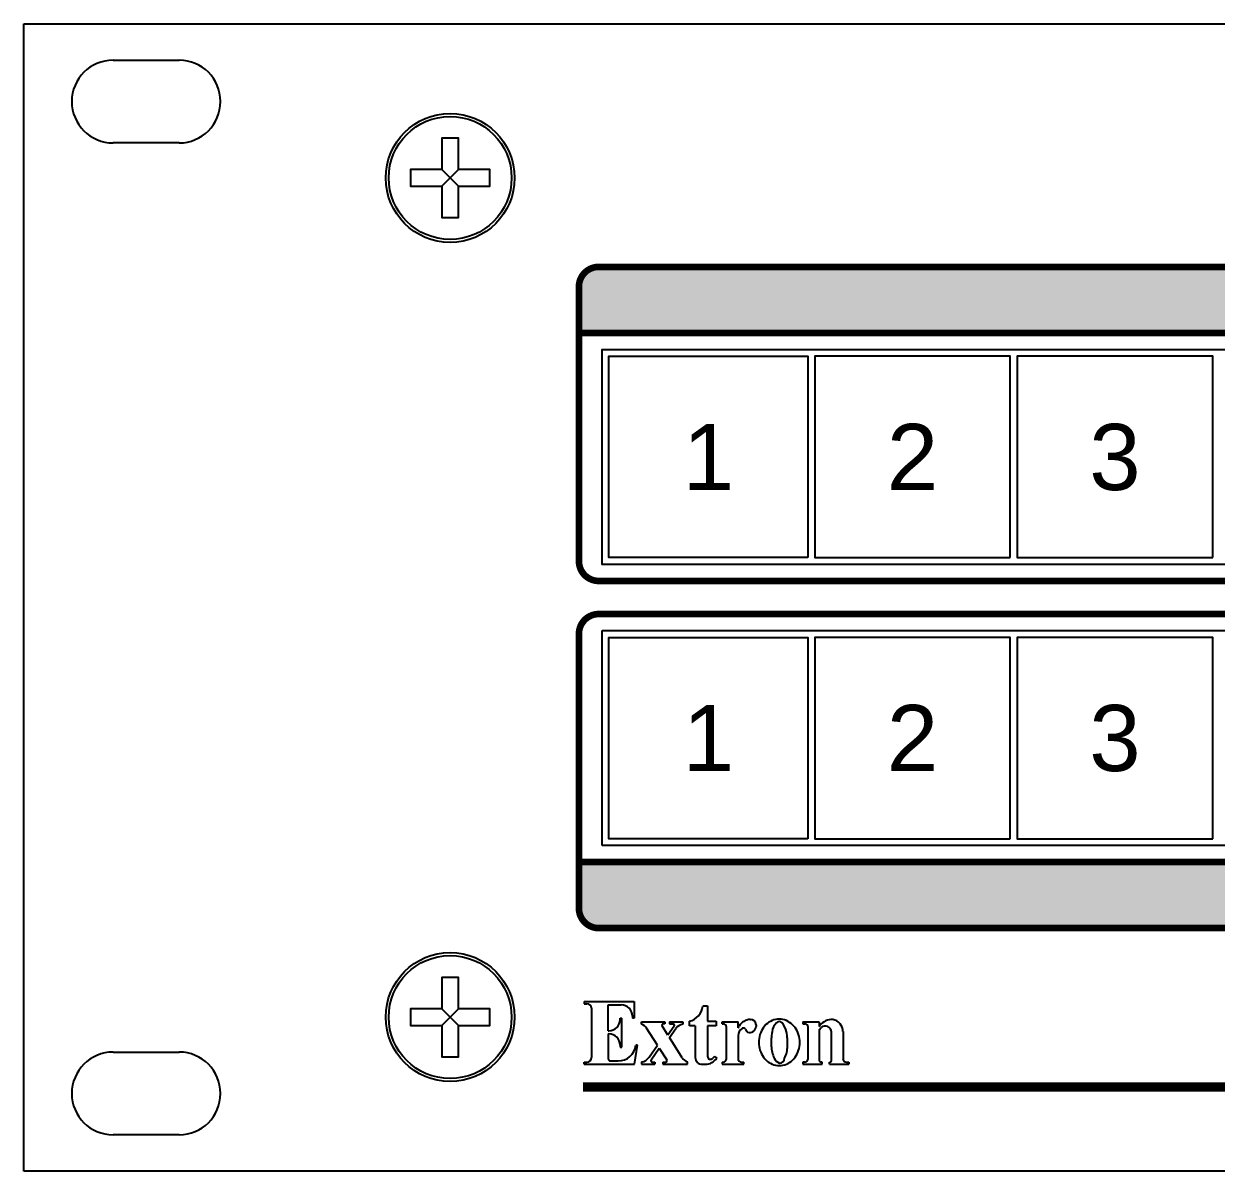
# Model space of a CAD drawing. Header units: inches. Extents: x 0.5 to 19.5, y 0.5 to 8.
# Drawn here: x 0.5 to 4.108, y 4.53 to 8 of the extents above; entities that cross this region are included whole.
import ezdxf
from ezdxf.enums import TextEntityAlignment as Align

# ---------------------------------------------------------------- set-up
doc = ezdxf.new("R2010")
doc.units = ezdxf.units.IN
doc.header["$MEASUREMENT"] = 0
doc.styles.add('CAD_SALES', font='ARIAL.TTF')

# ---------------------------------------------------------------- blocks, each defined once
blk = doc.blocks.new('EXTRON')
for p, q in [((0.0039, 0.2585), (0.1552, 0.2585)), ((0.0039, 0.2585), (0.0039, 0.2517)), ((0.1552, 0.2585), (0.1552, 0.2076)), ((0.0039, 0.2517), (0.0121, 0.2517)), ((0.0256, 0.2381), (0.0256, 0.0889)), ((0.0765, 0.1699), (0.0765, 0.2483)), ((0.0765, 0.2483), (0.1158, 0.2483)), ((0.3626, 0.2449), (0.3769, 0.2449)), ((0.3769, 0.2449), (0.3769, 0.1988)), ((0.1124, 0.2078), (0.1179, 0.2078)), ((0.1124, 0.2038), (0.1124, 0.2078)), ((0.1179, 0.1203), (0.1179, 0.2078)), ((0.1497, 0.2144), (0.1497, 0.2076)), ((0.1552, 0.2076), (0.1497, 0.2076)), ((0.1768, 0.1974), (0.2481, 0.1974)), ((0.1768, 0.1896), (0.1768, 0.1974)), ((0.2566, 0.1571), (0.2393, 0.1844)), ((0.2481, 0.1906), (0.2428, 0.1906)), ((0.2481, 0.1974), (0.2481, 0.1906)), ((0.2759, 0.1842), (0.2566, 0.1571)), ((0.2616, 0.1974), (0.3023, 0.1974)), ((0.2616, 0.1974), (0.2616, 0.1906)), ((0.2616, 0.1906), (0.2726, 0.1906)), ((0.3023, 0.1974), (0.3023, 0.1901)), ((0.322, 0.1852), (0.322, 0.1986)), ((0.3396, 0.1852), (0.322, 0.1852)), ((0.3396, 0.1852), (0.3396, 0.0889)), ((0.3769, 0.1988), (0.4034, 0.1988)), ((0.3769, 0.1852), (0.3769, 0.0924)), ((0.4034, 0.1852), (0.3769, 0.1852)), ((0.4034, 0.1988), (0.4034, 0.1852)), ((0.4208, 0.1906), (0.4208, 0.1974)), ((0.4208, 0.1974), (0.4343, 0.1974)), ((0.4208, 0.1906), (0.4242, 0.1906)), ((0.4343, 0.1974), (0.4692, 0.1974)), ((0.4343, 0.0855), (0.4343, 0.1805)), ((0.4692, 0.1787), (0.4692, 0.1974)), ((0.4692, 0.1787), (0.4725, 0.1843)), ((0.5063, 0.2042), (0.5065, 0.2042)), ((0.5236, 0.1882), (0.5238, 0.1827)), ((0.6653, 0.1974), (0.7145, 0.1974)), ((0.6653, 0.1974), (0.6653, 0.1906)), ((0.6653, 0.1906), (0.6714, 0.1906)), ((0.6816, 0.0855), (0.6816, 0.1805)), ((0.7145, 0.1974), (0.7145, 0.1829)), ((0.7145, 0.1829), (0.7167, 0.1863)), ((0.0765, 0.1699), (0.0785, 0.1699)), ((0.0765, 0.1603), (0.0765, 0.0855)), ((0.0765, 0.1603), (0.0785, 0.1603)), ((0.225, 0.1265), (0.1925, 0.178)), ((0.2613, 0.1495), (0.2811, 0.1767)), ((0.3002, 0.088), (0.2613, 0.1495)), ((0.4692, 0.1556), (0.4692, 0.0855)), ((0.7145, 0.1727), (0.7207, 0.1795)), ((0.7145, 0.1727), (0.7145, 0.0821)), ((0.7523, 0.0807), (0.7523, 0.1659)), ((0.7868, 0.1676), (0.7868, 0.0855)), ((0.1124, 0.1264), (0.1124, 0.1203)), ((0.1124, 0.1203), (0.1179, 0.1203)), ((0.1556, 0.0685), (0.1654, 0.1262)), ((0.1654, 0.1262), (0.1599, 0.1262)), ((0.1998, 0.09), (0.225, 0.1265)), ((0.2063, 0.0817), (0.2308, 0.1173)), ((0.2308, 0.1173), (0.2534, 0.0816)), ((0.0039, 0.0753), (0.0121, 0.0753)), ((0.0039, 0.0685), (0.0039, 0.0753)), ((0.0832, 0.0787), (0.106, 0.0787)), ((0.1768, 0.0757), (0.1768, 0.0685)), ((0.2096, 0.0753), (0.2175, 0.0753)), ((0.2175, 0.0753), (0.2175, 0.0685)), ((0.2413, 0.0753), (0.25, 0.0753)), ((0.2413, 0.0753), (0.2413, 0.0685)), ((0.3159, 0.0685), (0.3159, 0.0763)), ((0.398, 0.0923), (0.3921, 0.0863)), ((0.398, 0.0923), (0.4048, 0.0875)), ((0.4208, 0.0753), (0.4242, 0.0753)), ((0.4208, 0.0753), (0.4208, 0.0685)), ((0.4793, 0.0753), (0.4868, 0.0753)), ((0.4868, 0.0685), (0.4868, 0.0753)), ((0.6714, 0.0753), (0.6653, 0.0753)), ((0.6653, 0.0753), (0.6653, 0.0685)), ((0.724, 0.0753), (0.7212, 0.0753)), ((0.724, 0.0685), (0.724, 0.0753)), ((0.7455, 0.0685), (0.7455, 0.0753)), ((0.7455, 0.0753), (0.7469, 0.0753)), ((0.7969, 0.0753), (0.8044, 0.0753)), ((0.8044, 0.0753), (0.8044, 0.0685)), ((0.0039, 0.0685), (0.1556, 0.0685)), ((0.1768, 0.0685), (0.2175, 0.0685)), ((0.2413, 0.0685), (0.3159, 0.0685)), ((0.3602, 0.0685), (0.3703, 0.0685)), ((0.4208, 0.0685), (0.4692, 0.0685)), ((0.4692, 0.0685), (0.4868, 0.0685)), ((0.6653, 0.0685), (0.724, 0.0685)), ((0.7455, 0.0685), (0.8044, 0.0685))]:
    blk.add_line(p, q)
for points in [[(0.594, 0.0647, 0.197602), (0.6339, 0.0811, 0.171473), (0.6552, 0.1227, 0.156051), (0.6478, 0.17, 0.171473), (0.6153, 0.2009, 0.197602), (0.5727, 0.2009, 0.186415), (0.5402, 0.17, 0.160135), (0.5328, 0.1227, 0.160135), (0.5541, 0.0811, 0.186415), (0.594, 0.0647, 0.197602)], [(0.5943, 0.0721, 0.390611), (0.6102, 0.0868, 0.108255), (0.6188, 0.1241, 0.069616), (0.6158, 0.1666, 0.108255), (0.6028, 0.1942, 0.390611), (0.5858, 0.1942, 0.195556), (0.5727, 0.1666, 0.077461), (0.5698, 0.1241, 0.077461), (0.5783, 0.0868, 0.195556), (0.5943, 0.0721, 0.390611)]]:
    blk.add_lwpolyline(points, format="xyb", close=True)
for centre, radius, start, end in [((0.0121, 0.2381), 0.0136, 0.0051, 89.9944), ((0.1158, 0.2144), 0.0339, 0.0012, 89.9995), ((0.3087, 0.2512), 0.0543, 284.1762, 353.2875), ((0.0785, 0.2038), 0.0339, 269.9976, 0.0018), ((0.1696, 0.1635), 0.0271, 32.2696, 74.4409), ((0.2428, 0.1866), 0.00407, 90.0023, 212.2761), ((0.2726, 0.1866), 0.00407, 324.4637, 89.9994), ((0.3085, 0.1567), 0.0339, 100.5443, 143.9226), ((0.4242, 0.1805), 0.0102, 0.007, 89.9944), ((0.5084, 0.162), 0.0423, 93.5303, 148.0533), ((0.5046, 0.1843), 0.0193, 250.1612, 355.2609), ((0.5059, 0.1864), 0.0178, 5.9029, 89.6277), ((0.6714, 0.1805), 0.0102, 0.007, 89.9944), ((0.7544, 0.1554), 0.0488, 88.2002, 140.6756), ((0.7332, 0.1651), 0.0191, 2.3934, 131.1376), ((0.7491, 0.1672), 0.0376, 0.6095, 79.6262), ((0.0785, 0.1264), 0.0339, 0.0012, 89.9995), ((0.495, 0.155), 0.0258, 120.284, 178.7168), ((0.4855, 0.171), 0.00726, 33.7501, 118.654), ((0.5128, 0.1839), 0.023, 202.6207, 230.3191), ((0.106, 0.133), 0.0543, 270.0004, 352.8187), ((0.0121, 0.0889), 0.0136, 269.9989, 359.9979), ((0.0832, 0.0855), 0.00678, 180.0042, 269.9947), ((0.1719, 0.1092), 0.0339, 278.4312, 325.3758), ((0.2096, 0.0794), 0.00407, 145.3688, 270.0092), ((0.25, 0.0794), 0.00407, 269.998, 32.2726), ((0.3232, 0.1025), 0.0271, 212.276, 254.4394), ((0.36, 0.0889), 0.0203, 180.0003, 270.5389), ((0.3703, 0.1092), 0.0407, 269.9982, 327.7715), ((0.3858, 0.0924), 0.00882, 180.0013, 315.9374), ((0.4242, 0.0855), 0.0102, 269.9959, 0.0027), ((0.4793, 0.0855), 0.0102, 179.9985, 270.0029), ((0.6714, 0.0855), 0.0102, 269.9959, 0.0027), ((0.7212, 0.0821), 0.00678, 179.9933, 270.0067), ((0.7469, 0.0807), 0.00543, 269.992, 0), ((0.7969, 0.0855), 0.0102, 179.9997, 270.0031)]:
    blk.add_arc(centre, radius, start, end)
blk = doc.blocks.new('SC111110')
at = {"linetype": 'Continuous', "ltscale": 0.3}
for points in [[(0.021, 0.021), (0.021, 0.1), (-0.021, 0.1), (-0.021, 0.021), (0, 0)], [(-0.021, 0.021), (-0.1, 0.021), (-0.1, -0.021), (-0.021, -0.021), (0, 0)], [(0.021, -0.021), (0.1, -0.021), (0.1, 0.021), (0.021, 0.021), (0, 0)], [(-0.021, -0.021), (-0.021, -0.1), (0.021, -0.1), (0.021, -0.021), (0, 0)]]:
    blk.add_lwpolyline(points, close=True, dxfattribs=at)
blk.add_circle((0, 0), 0.155, dxfattribs=at)

msp = doc.modelspace()

# ---------------------------------------------------------------- hatches: boundary and pattern name
h = msp.add_hatch(color=256)
edge = h.paths.add_edge_path()
edge.add_line((2.1797, 7.205), (2.1797, 7.065))
edge.add_line((2.1797, 7.065), (7.2613, 7.065))
edge.add_line((7.2613, 7.065), (7.2613, 7.205))
edge.add_arc((7.2013, 7.205), 0.06, 0, 90)
edge.add_line((7.2013, 7.265), (2.2397, 7.265))
edge.add_arc((2.2397, 7.205), 0.06, 90, 180)
h.paths.add_polyline_path([(4.272, 7.115), (4.272, 7.215), (4.304, 7.215), (4.304, 7.115)], flags=16)
h.paths.add_polyline_path([(4.468, 7.115), (4.439, 7.164), (4.439, 7.115), (4.41, 7.115), (4.41, 7.215), (4.441, 7.215), (4.469, 7.168), (4.469, 7.215), (4.5, 7.215), (4.5, 7.115)], flags=16)
edge = h.paths.add_edge_path(flags=16)
edge.add_arc((4.6313, 7.1833), 0.0384, 272.5923, 310.1489, ccw=False)
edge.add_line((4.633, 7.145), (4.608, 7.145))
edge.add_line((4.608, 7.145), (4.608, 7.115))
edge.add_line((4.608, 7.115), (4.577, 7.115))
edge.add_line((4.577, 7.115), (4.577, 7.215))
edge.add_line((4.577, 7.215), (4.636, 7.215))
edge.add_arc((4.6368, 7.1825), 0.0325, 69.7422, 91.3332, ccw=False)
edge.add_arc((4.6366, 7.1853), 0.03, 11.0047, 67.5741, ccw=False)
edge.add_arc((4.619, 7.1805), 0.0482, -12.5813, 12.5813, ccw=False)
edge.add_arc((4.6386, 7.176), 0.028, 308.3392, 347.6501, ccw=False)
edge = h.paths.add_edge_path(flags=16)
edge.add_arc((4.7895, 7.1934), 0.0803, 257.4187, 282.5813, ccw=False)
edge.add_arc((4.7797, 7.1509), 0.0367, 179.8318, 257.875, ccw=False)
edge.add_line((4.743, 7.151), (4.743, 7.215))
edge.add_line((4.743, 7.215), (4.775, 7.215))
edge.add_line((4.775, 7.215), (4.775, 7.151))
edge.add_arc((4.7871, 7.1508), 0.0121, 179.1304, 233.9997)
edge.add_arc((4.7895, 7.1542), 0.0162, 234.2162, 305.7838)
edge.add_arc((4.7919, 7.1508), 0.0121, 306.0003, 360.8696)
edge.add_line((4.804, 7.151), (4.804, 7.215))
edge.add_line((4.804, 7.215), (4.836, 7.215))
edge.add_line((4.836, 7.215), (4.836, 7.151))
edge.add_arc((4.7993, 7.1509), 0.0367, -77.875, 0.1682, ccw=False)
h.paths.add_polyline_path([(4.971, 7.189), (4.971, 7.115), (4.94, 7.115), (4.94, 7.189), (4.911, 7.189), (4.911, 7.215), (5.001, 7.215), (5.001, 7.189)], flags=16)
edge = h.paths.add_edge_path(flags=16)
edge.add_arc((5.117, 7.2316), 0.1186, 268.089, 280.7084, ccw=False)
edge.add_arc((5.117, 7.158), 0.0451, 245.168, 264.9691, ccw=False)
edge.add_arc((5.1108, 7.1472), 0.0328, 180.3744, 247.0058, ccw=False)
edge.add_line((5.078, 7.147), (5.107, 7.147))
edge.add_arc((5.1201, 7.1491), 0.0133, 189.2162, 260.7838)
edge.add_arc((5.1228, 7.1682), 0.0325, 261.4615, 291.9582)
edge.add_arc((5.1332, 7.1431), 0.00545, 289.7457, 405.1966)
edge.add_arc((5.1279, 7.1392), 0.012, 40.5997, 79.9106)
edge.add_arc((5.1482, 7.3247), 0.1746, 254.9994, 264.0177, ccw=False)
edge.add_arc((5.1139, 7.1914), 0.037, 227.6738, 252.8365, ccw=False)
edge.add_arc((5.1077, 7.1858), 0.0287, 179.5775, 229.3104, ccw=False)
edge.add_arc((5.1073, 7.1853), 0.0282, 135.7636, 178.569, ccw=False)
edge.add_arc((5.115, 7.1768), 0.0398, 106.1045, 134.8266, ccw=False)
edge.add_arc((5.122, 7.1528), 0.0648, 73.8661, 106.1339, ccw=False)
edge.add_arc((5.1313, 7.1819), 0.0342, 35.9642, 75.2751, ccw=False)
edge.add_arc((5.1244, 7.1805), 0.0407, 4.9629, 31.907, ccw=False)
edge.add_line((5.165, 7.184), (5.136, 7.184))
edge.add_arc((5.1229, 7.1819), 0.0133, 9.2162, 80.7838)
edge.add_arc((5.1206, 7.1749), 0.0206, 77.7462, 111.781)
edge.add_arc((5.1155, 7.1882), 0.00631, 113.6775, 235.9336)
edge.add_arc((5.1231, 7.2001), 0.0203, 237.1253, 249.7446)
edge.add_arc((5.1264, 7.2201), 0.0405, 255.0821, 262.2981)
edge.add_arc((5.1844, 7.3996), 0.2286, 253.9011, 259.3139)
edge.add_arc((5.1375, 7.1415), 0.0338, 60.7696, 82.3605, ccw=False)
edge.add_arc((5.138, 7.1459), 0.0298, 19.8815, 57.4381, ccw=False)
edge.add_arc((5.14, 7.1455), 0.028, -31.1555, 22.0077, ccw=False)
edge.add_arc((5.1343, 7.15), 0.0353, 277.7528, 327.4857, ccw=False)
h = msp.add_hatch(color=256)
edge = h.paths.add_edge_path()
edge.add_line((7.2613, 5.325), (7.2613, 5.465))
edge.add_line((7.2613, 5.465), (2.1797, 5.465))
edge.add_line((2.1797, 5.465), (2.1797, 5.325))
edge.add_arc((2.2397, 5.325), 0.06, 180, 270)
edge.add_line((2.2397, 5.265), (7.2013, 5.265))
edge.add_arc((7.2013, 5.325), 0.06, 270, 360)
edge = h.paths.add_edge_path(flags=16)
edge.add_arc((4.2231, 5.3689), 0.0564, 252.9826, 287.0174, ccw=False)
edge.add_arc((4.2213, 5.3612), 0.0485, 195.8339, 252.4033, ccw=False)
edge.add_arc((4.2334, 5.365), 0.0612, 163.8661, 196.1339, ccw=False)
edge.add_arc((4.2213, 5.3688), 0.0485, 107.5967, 164.1661, ccw=False)
edge.add_arc((4.2231, 5.3611), 0.0564, 72.9826, 107.0174, ccw=False)
edge.add_arc((4.2249, 5.3688), 0.0485, 15.8339, 72.4033, ccw=False)
edge.add_arc((4.2128, 5.365), 0.0612, -16.1339, 16.1339, ccw=False)
edge.add_arc((4.2249, 5.3612), 0.0485, 287.5967, 344.1661, ccw=False)
edge = h.paths.add_edge_path(flags=16)
edge.add_arc((4.3901, 5.3934), 0.0803, 257.4187, 282.5813, ccw=False)
edge.add_arc((4.3803, 5.3509), 0.0367, 179.8318, 257.875, ccw=False)
edge.add_line((4.3436, 5.351), (4.3436, 5.415))
edge.add_line((4.3436, 5.415), (4.3756, 5.415))
edge.add_line((4.3756, 5.415), (4.3756, 5.351))
edge.add_arc((4.3877, 5.3508), 0.0121, 179.1304, 233.9997)
edge.add_arc((4.3901, 5.3542), 0.0162, 234.2162, 305.7838)
edge.add_arc((4.3925, 5.3508), 0.0121, 306.0003, 360.8696)
edge.add_line((4.4046, 5.351), (4.4046, 5.415))
edge.add_line((4.4046, 5.415), (4.4366, 5.415))
edge.add_line((4.4366, 5.415), (4.4366, 5.351))
edge.add_arc((4.3999, 5.3509), 0.0367, -77.875, 0.1682, ccw=False)
h.paths.add_polyline_path([(4.5716, 5.389), (4.5716, 5.315), (4.5406, 5.315), (4.5406, 5.389), (4.5116, 5.389), (4.5116, 5.415), (4.6016, 5.415), (4.6016, 5.389)], flags=16)
edge = h.paths.add_edge_path(flags=16)
edge.add_arc((4.7329, 5.3833), 0.0384, 272.5923, 310.1489, ccw=False)
edge.add_line((4.7346, 5.345), (4.7096, 5.345))
edge.add_line((4.7096, 5.345), (4.7096, 5.315))
edge.add_line((4.7096, 5.315), (4.6786, 5.315))
edge.add_line((4.6786, 5.315), (4.6786, 5.415))
edge.add_line((4.6786, 5.415), (4.7376, 5.415))
edge.add_arc((4.7383, 5.3825), 0.0325, 69.7422, 91.3332, ccw=False)
edge.add_arc((4.7382, 5.3853), 0.03, 11.0047, 67.5741, ccw=False)
edge.add_arc((4.7205, 5.3805), 0.0482, -12.5813, 12.5813, ccw=False)
edge.add_arc((4.7402, 5.376), 0.028, 308.3392, 347.6501, ccw=False)
edge = h.paths.add_edge_path(flags=16)
edge.add_arc((4.8911, 5.3934), 0.0803, 257.4187, 282.5813, ccw=False)
edge.add_arc((4.8813, 5.3509), 0.0367, 179.8318, 257.875, ccw=False)
edge.add_line((4.8446, 5.351), (4.8446, 5.415))
edge.add_line((4.8446, 5.415), (4.8766, 5.415))
edge.add_line((4.8766, 5.415), (4.8766, 5.351))
edge.add_arc((4.8887, 5.3508), 0.0121, 179.1304, 233.9997)
edge.add_arc((4.8911, 5.3542), 0.0162, 234.2162, 305.7838)
edge.add_arc((4.8935, 5.3508), 0.0121, 306.0003, 360.8696)
edge.add_line((4.9056, 5.351), (4.9056, 5.415))
edge.add_line((4.9056, 5.415), (4.9376, 5.415))
edge.add_line((4.9376, 5.415), (4.9376, 5.351))
edge.add_arc((4.9009, 5.3509), 0.0367, -77.875, 0.1682, ccw=False)
h.paths.add_polyline_path([(5.0726, 5.389), (5.0726, 5.315), (5.0416, 5.315), (5.0416, 5.389), (5.0126, 5.389), (5.0126, 5.415), (5.1026, 5.415), (5.1026, 5.389)], flags=16)
edge = h.paths.add_edge_path(flags=16)
edge.add_arc((5.2186, 5.4316), 0.1186, 268.089, 280.7084, ccw=False)
edge.add_arc((5.2186, 5.358), 0.0451, 245.168, 264.9691, ccw=False)
edge.add_arc((5.2124, 5.3472), 0.0328, 180.3744, 247.0058, ccw=False)
edge.add_line((5.1796, 5.347), (5.2086, 5.347))
edge.add_arc((5.2217, 5.3491), 0.0133, 189.2162, 260.7838)
edge.add_arc((5.2244, 5.3682), 0.0325, 261.4615, 291.9582)
edge.add_arc((5.2348, 5.3431), 0.00545, 289.7457, 405.1966)
edge.add_arc((5.2295, 5.3392), 0.012, 40.5997, 79.9106)
edge.add_arc((5.2498, 5.5247), 0.1746, 254.9994, 264.0177, ccw=False)
edge.add_arc((5.2155, 5.3914), 0.037, 227.6738, 252.8365, ccw=False)
edge.add_arc((5.2093, 5.3858), 0.0287, 179.5775, 229.3104, ccw=False)
edge.add_arc((5.2088, 5.3853), 0.0282, 135.7636, 178.569, ccw=False)
edge.add_arc((5.2166, 5.3768), 0.0398, 106.1045, 134.8266, ccw=False)
edge.add_arc((5.2236, 5.3528), 0.0648, 73.8661, 106.1339, ccw=False)
edge.add_arc((5.2329, 5.3819), 0.0342, 35.9642, 75.2751, ccw=False)
edge.add_arc((5.226, 5.3805), 0.0407, 4.9629, 31.907, ccw=False)
edge.add_line((5.2666, 5.384), (5.2376, 5.384))
edge.add_arc((5.2245, 5.3819), 0.0133, 9.2162, 80.7838)
edge.add_arc((5.2222, 5.3749), 0.0206, 77.7462, 111.781)
edge.add_arc((5.2171, 5.3882), 0.00631, 113.6775, 235.9336)
edge.add_arc((5.2246, 5.4001), 0.0203, 237.1253, 249.7446)
edge.add_arc((5.228, 5.4201), 0.0405, 255.0821, 262.2981)
edge.add_arc((5.286, 5.5996), 0.2286, 253.9011, 259.3139)
edge.add_arc((5.2391, 5.3415), 0.0338, 60.7696, 82.3605, ccw=False)
edge.add_arc((5.2395, 5.3459), 0.0298, 19.8815, 57.4381, ccw=False)
edge.add_arc((5.2416, 5.3455), 0.028, -31.1555, 22.0077, ccw=False)
edge.add_arc((5.2358, 5.35), 0.0353, 277.7528, 327.4857, ccw=False)

# ---------------------------------------------------------------- linework, layer by layer
for p, q in [((0.5, 4.53), (0.5, 8)), ((0.5, 8), (19.5, 8)), ((0.77, 7.89), (0.97, 7.89)), ((0.97, 7.64), (0.77, 7.64)), ((2.2497, 6.165), (7.1913, 6.165)), ((2.2497, 5.515), (2.2497, 6.165)), ((7.1913, 5.515), (2.2497, 5.515)), ((0.77, 4.89), (0.97, 4.89)), ((0.97, 4.64), (0.77, 4.64)), ((19.5, 4.53), (0.5, 4.53))]:
    msp.add_line(p, q)
at = {"linetype": 'Continuous', "const_width": 0.02}
for points in [[(7.2613, 7.065), (7.2613, 7.205, 0.414214), (7.2013, 7.265), (2.2397, 7.265, 0.414214), (2.1797, 7.205), (2.1797, 7.065)], [(2.1797, 5.465), (2.1797, 5.325, 0.414214), (2.2397, 5.265), (7.2013, 5.265, 0.414214), (7.2613, 5.325), (7.2613, 5.465)]]:
    msp.add_lwpolyline(points, format="xyb", dxfattribs=at)
at = {"const_width": 0.02}
for points in [[(7.2013, 6.315), (2.2397, 6.315, -0.414214), (2.1797, 6.375), (2.1797, 7.065), (7.2613, 7.065), (7.2613, 6.375, -0.414214)], [(2.1797, 5.465), (2.1797, 6.155, -0.414214), (2.2397, 6.215), (7.2013, 6.215, -0.414214), (7.2613, 6.155), (7.2613, 5.465)]]:
    msp.add_lwpolyline(points, format="xyb", close=True, dxfattribs=at)
msp.add_lwpolyline([(7.1913, 6.365), (2.2497, 6.365), (2.2497, 7.015), (7.1913, 7.015)], close=True)
for points in [[(2.8726, 6.3855), (2.2703, 6.3855), (2.2703, 6.9945), (2.8726, 6.9945), (2.8726, 6.3855)], [(3.4851, 6.3855), (3.4851, 6.9945), (2.8931, 6.9945), (2.8931, 6.3855), (3.4851, 6.3855)], [(4.0977, 6.3855), (4.0977, 6.9945), (3.5056, 6.9945), (3.5056, 6.3855), (4.0977, 6.3855)], [(2.8726, 5.5355), (2.2703, 5.5355), (2.2703, 6.1445), (2.8726, 6.1445), (2.8726, 5.5355)], [(3.4851, 5.5355), (3.4851, 6.1445), (2.8931, 6.1445), (2.8931, 5.5355), (3.4851, 5.5355)], [(4.0977, 5.5355), (4.0977, 6.1445), (3.5056, 6.1445), (3.5056, 5.5355), (4.0977, 5.5355)]]:
    msp.add_lwpolyline(points)
at = {"color": 1, "const_width": 0.028}
msp.add_lwpolyline([(2.192, 4.7846), (17.808, 4.7846)], dxfattribs=at)
for centre in [(1.79, 7.534), (1.79, 4.996)]:
    msp.add_circle(centre, 0.195)
for centre, start, end in [((0.77, 7.765), 90, 270), ((0.97, 7.765), 270, 90), ((0.77, 4.765), 90, 270), ((0.97, 4.765), 270, 90)]:
    msp.add_arc(centre, 0.125, start, end)

# ---------------------------------------------------------------- block references
at = {"xscale": 1.2, "yscale": 1.2, "zscale": 1.2}
for p in [(1.79, 7.534), (1.79, 4.996)]:
    msp.add_blockref('SC111110', p, dxfattribs=at)
msp.add_blockref('EXTRON', (2.192, 4.7846))

# ---------------------------------------------------------------- texts
at = {"linetype": 'Continuous', "style": 'CAD_SALES'}
for s, p in [('1', (2.5714, 6.69)), ('2', (3.1891, 6.69)), ('3', (3.8017, 6.69)), ('1', (2.5714, 5.84)), ('2', (3.1891, 5.84)), ('3', (3.8017, 5.84))]:
    msp.add_text(s, height=0.2, dxfattribs=at).set_placement(p, align=Align.MIDDLE_CENTER)

doc.saveas('drawing.dxf')
